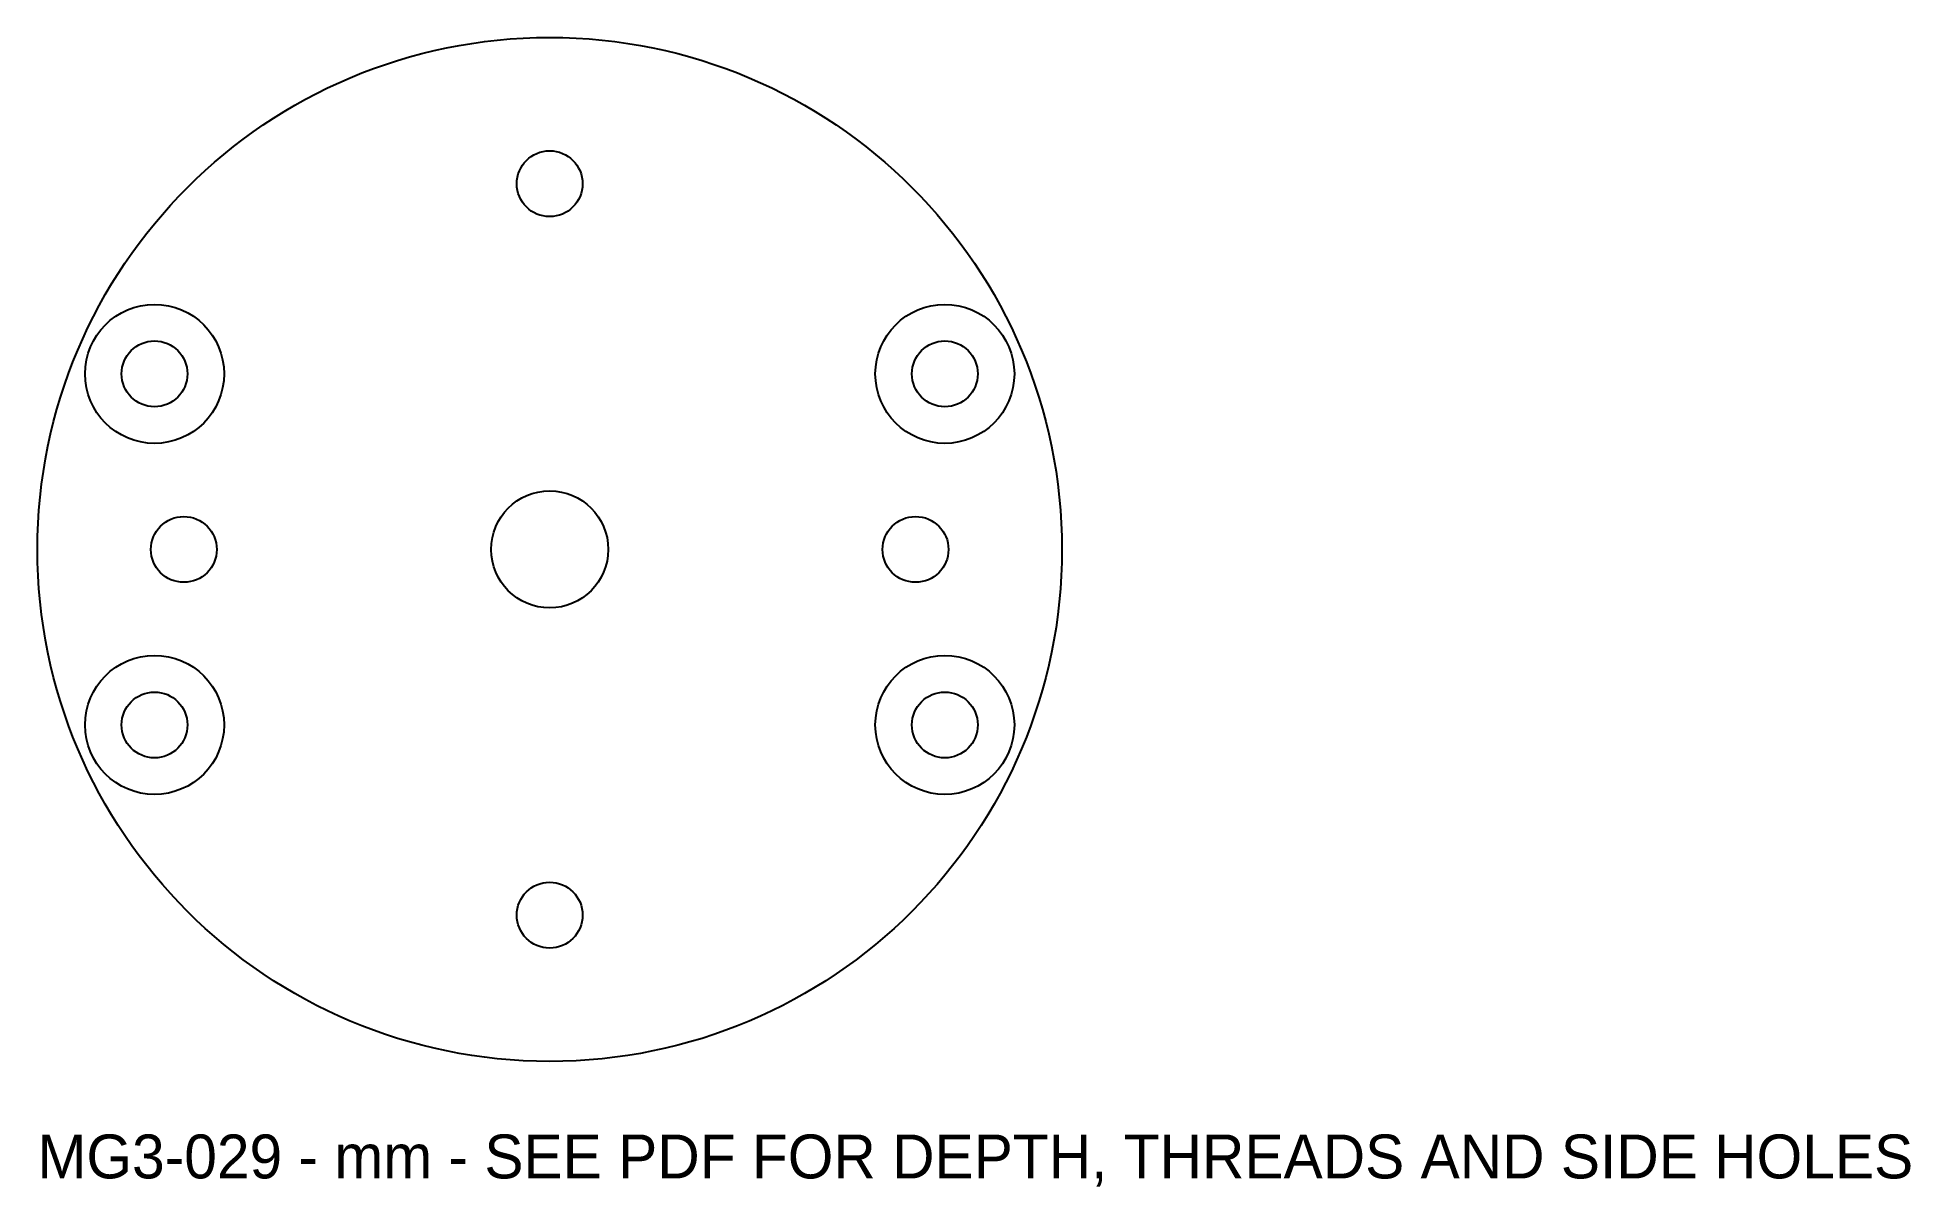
# Model space of a CAD drawing. Header units: millimetres. Extents: x 0 to 128, y -9 to 70.
import ezdxf

# ---------------------------------------------------------------- set-up
doc = ezdxf.new("R2010")
doc.units = ezdxf.units.MM
for name, color, linetype in [('NOTES', 2, 'Continuous'), ('OUTLINE', 7, 'Continuous'), ('REFERENCE_CBORE', 4, 'Continuous'), ('THROUGH', 3, 'Continuous')]:
    doc.layers.add(name, color=color, linetype=linetype)

msp = doc.modelspace()

# ---------------------------------------------------------------- linework, layer by layer
at = {"layer": 'OUTLINE'}
msp.add_circle((35, 35), 35, dxfattribs=at)
at = {"layer": 'REFERENCE_CBORE'}
for centre in [(8, 47), (62, 47), (8, 23), (62, 23)]:
    msp.add_circle(centre, 4.75, dxfattribs=at)
at = {"layer": 'THROUGH'}
for centre, radius in [((35, 60), 2.25), ((8, 47), 2.25), ((62, 47), 2.25), ((35, 35), 4), ((10, 35), 2.25), ((60, 35), 2.25), ((8, 23), 2.25), ((62, 23), 2.25), ((35, 10), 2.25)]:
    msp.add_circle(centre, radius, dxfattribs=at)

# ---------------------------------------------------------------- texts
at = {"layer": 'NOTES'}
msp.add_text('MG3-029 - mm - SEE PDF FOR DEPTH, THREADS AND SIDE HOLES', height=3, dxfattribs=at).set_placement((0, -8))

doc.saveas('drawing.dxf')
